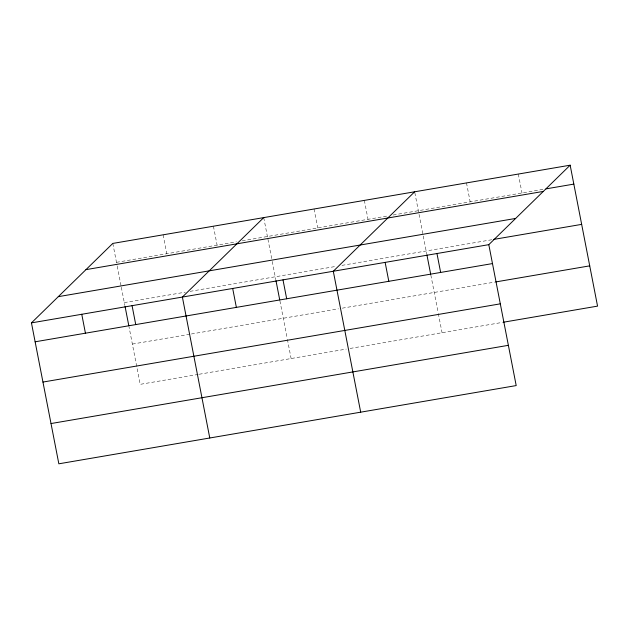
<?xml version="1.0" encoding="UTF-8"?>
<svg xmlns="http://www.w3.org/2000/svg" width="629" height="629" viewBox="0 0 629 629"><rect width="100%" height="100%" fill="white"/><g stroke="black" fill="none" stroke-linecap="round" stroke-linejoin="round"><path stroke-width="0.47" stroke-dasharray="3.15 2.36" d="M116.483 262.332L236.449 241.819M242.251 240.821L387.378 215.999M393.18 215.008L544.077 189.195M124.306 302.596L185.256 292.171M190.092 291.345L336.185 266.358M341.987 265.367L492.389 239.641M132.373 344.079L190.422 334.148M191.389 333.983L338.441 308.831M342.31 308.171L494.693 282.106M198.245 374.412L140.196 384.343L128.992 326.718M199.212 374.247L346.272 349.095M350.141 348.435L502.524 322.37M518.327 174.06L521.999 192.977M466.49 182.921L470.17 201.838M414.841 192.733L426.721 253.864M430.849 275.085L438.138 312.582M438.327 313.541L442.053 332.71M364.348 200.392L368.028 219.309M314.036 209.001L317.716 227.918M263.732 217.603L272.066 260.485M272.255 261.444L275.793 279.677M279.921 300.898L287.209 338.394M287.398 339.353L291.125 358.53M213.42 226.212L217.099 245.129M163.115 234.814L166.787 253.731M112.803 243.423L117.041 265.21M117.23 266.169L121.138 286.297M121.326 287.256L124.872 305.49"/><path stroke-width="0.94" d="M570.157 165.191L488.804 244.657L516.197 385.577L58.843 463.809L31.45 322.881L112.803 243.423L570.157 165.191L597.55 306.119L503.483 322.205M263.732 217.603L182.379 297.069L209.772 437.996M414.66 191.79L333.299 271.256L360.692 412.176M545.996 188.873L573.837 184.108M85.961 269.644L543.307 191.413M58.3 296.66L515.646 218.436M493.348 239.476L581.66 224.372M31.45 322.881L488.804 244.657M35.13 341.799L492.483 263.575M495.652 281.941L589.727 265.855M42.953 382.062L500.307 303.838M51.02 423.545L508.374 345.321M436.966 253.526L440.646 272.436M426.91 254.824L430.661 274.118M385.137 262.387L388.816 281.305M282.995 279.858L286.675 298.775M275.982 280.644L279.732 299.939M232.683 288.467L236.362 307.377M132.066 305.67L135.746 324.588M125.061 306.457L128.811 325.751M81.762 314.28L85.434 333.197"/></g></svg>
